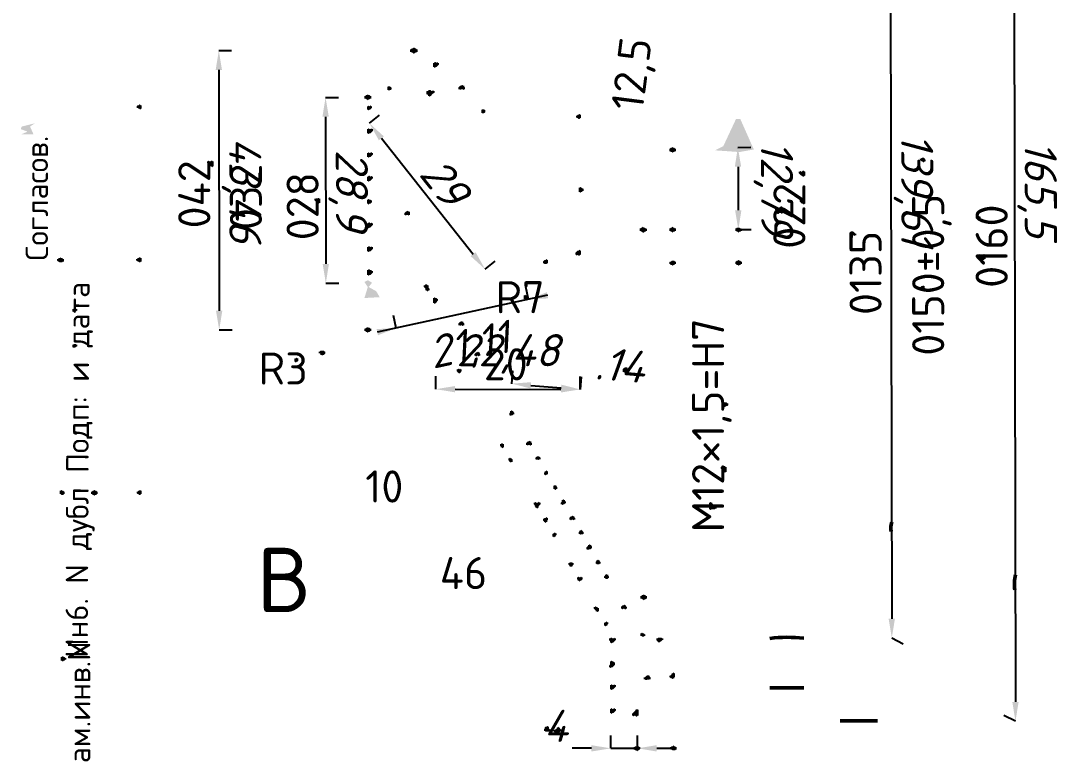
# Model space of a CAD drawing. Header units: millimetres. Extents: x -6 to 427, y -3 to 297.
# Drawn here: x -6.3 to 155.2, y 72.6 to 186.9 of the extents above; entities that cross this region are included whole.
import ezdxf

# ---------------------------------------------------------------- set-up
doc = ezdxf.new("R2010")
doc.units = ezdxf.units.MM
for name, color, linetype, lineweight in [('DIMS', 4, 'Continuous', 25), ('MAIN', 7, 'Continuous', 50), ('TEXT', 7, 'Continuous', 25)]:
    doc.layers.add(name, color=color, linetype=linetype, lineweight=lineweight)
doc.styles.add('ESKD', font='isocpeur.ttf', dxfattribs={"oblique": 15})
doc.dimstyles.new('ESKD', dxfattribs={"dimtxt": 5, "dimasz": 3, "dimexe": 2, "dimexo": 0, "dimgap": 1, "dimtad": 1, "dimtxsty": 'ESKD', "dimcen": 2.5, "dimclrd": 256, "dimclre": 256, "dimclrt": 256, "dimadec": 0, "dimazin": 3, "dimtfac": 1, "dimtmove": 0, "dimatfit": 3, "dimlwd": 25, "dimlwe": 25})

# ---------------------------------------------------------------- blocks, each defined once
blk = doc.blocks.new('_CLOSEDFILLED')
at = {"color": 0, "linetype": 'BYBLOCK'}
blk.add_solid([(-1, 0.164), (0, 0), (-1, -0.164)], dxfattribs=at)
blk = doc.blocks.new('*D1')
at = {"lineweight": 25}
for p, q in [((85.57, 73.71), (85.57, 75.71)), ((89.74, 73.71), (89.73, 75.71)), ((82.57, 73.71), (79.57, 73.71)), ((85.57, 73.71), (89.74, 73.71)), ((92.74, 73.72), (95.74, 73.72))]:
    blk.add_line(p, q, dxfattribs=at)
at = {"layer": 'Defpoints'}
for p in [(85.57, 73.71), (85.57, 73.71), (89.74, 73.71)]:
    blk.add_point(p, dxfattribs=at)
at = {"layer": 'DIMS', "xscale": 3, "yscale": 3}
for p, rotation in [((85.57, 73.71), 0.03874506816525525), ((89.74, 73.71), 180.03874506816527)]:
    blk.add_blockref('_CLOSEDFILLED', p, dxfattribs=dict(at, rotation=rotation))
at = {"layer": 'DIMS', "insert": (77.02, 77.21), "char_height": 5, "attachment_point": 5, "rotation": 0.0387, "style": 'ESKD'}
blk.add_mtext('4', dxfattribs=at)
blk = doc.blocks.new('*D3')
at = {"lineweight": 25}
for p, q in [((70.16, 130.45), (70.33, 132.44)), ((80.85, 129.55), (81.02, 131.54)), ((73.15, 130.19), (77.86, 129.8))]:
    blk.add_line(p, q, dxfattribs=at)
at = {"layer": 'Defpoints'}
for p in [(70.16, 130.45), (70.16, 130.45), (80.85, 129.55)]:
    blk.add_point(p, dxfattribs=at)
at = {"layer": 'DIMS', "xscale": 3, "yscale": 3}
for p, rotation in [((70.16, 130.45), 175.18458956858362), ((80.85, 129.55), -4.815410431416382)]:
    blk.add_blockref('_CLOSEDFILLED', p, dxfattribs=dict(at, rotation=rotation))
at = {"layer": 'DIMS', "insert": (87.03, 133.34), "char_height": 5, "attachment_point": 5, "rotation": 355.1846, "style": 'ESKD'}
blk.add_mtext('.14', dxfattribs=at)
blk = doc.blocks.new('*D4')
at = {"lineweight": 25}
for p, q in [((105.37, 167.22), (107.37, 167.23)), ((105.39, 164.22), (105.42, 157.43)), ((105.44, 154.43), (107.44, 154.44))]:
    blk.add_line(p, q, dxfattribs=at)
at = {"layer": 'Defpoints'}
for p in [(105.37, 167.22), (105.37, 167.22), (105.44, 154.43)]:
    blk.add_point(p, dxfattribs=at)
at = {"layer": 'DIMS', "xscale": 3, "yscale": 3}
for p, rotation in [((105.37, 167.22), 90.2958140422584), ((105.44, 154.43), -89.7041859577416)]:
    blk.add_blockref('_CLOSEDFILLED', p, dxfattribs=dict(at, rotation=rotation))
at = {"layer": 'DIMS', "insert": (110.9, 160.85), "char_height": 5, "attachment_point": 5, "rotation": 270.2958, "style": 'ESKD'}
blk.add_mtext('12,79', dxfattribs=at)
blk = doc.blocks.new('*D6')
at = {"lineweight": 25}
for p, q in [((72.8, 143.57), (72.38, 145.52)), ((75.74, 144.2), (49.24, 138.47)), ((52.17, 139.1), (51.75, 141.06))]:
    blk.add_line(p, q, dxfattribs=at)
at = {"layer": 'Defpoints'}
for p in [(72.8, 143.57), (72.8, 143.57), (52.17, 139.1)]:
    blk.add_point(p, dxfattribs=at)
at = {"layer": 'DIMS', "xscale": 3, "yscale": 3}
for p, rotation in [((72.8, 143.57), 192.21103424488174), ((52.17, 139.1), 12.211034244881745)]:
    blk.add_blockref('_CLOSEDFILLED', p, dxfattribs=dict(at, rotation=rotation))
at = {"layer": 'DIMS', "insert": (63.65, 135.96), "char_height": 5, "attachment_point": 5, "rotation": 12.211, "style": 'ESKD'}
blk.add_mtext('21,11', dxfattribs=at)
blk = doc.blocks.new('*D9')
at = {"lineweight": 25}
for p, q in [((48.01, 170.98), (49.58, 172.22)), ((49.87, 168.63), (64.15, 150.61)), ((66.02, 148.26), (67.58, 149.5))]:
    blk.add_line(p, q, dxfattribs=at)
at = {"layer": 'Defpoints'}
for p in [(48.01, 170.98), (48.01, 170.98), (66.02, 148.26)]:
    blk.add_point(p, dxfattribs=at)
at = {"layer": 'DIMS', "xscale": 3, "yscale": 3}
for p, rotation in [((48.01, 170.98), 128.39221135358568), ((66.02, 148.26), -51.60778864641432)]:
    blk.add_blockref('_CLOSEDFILLED', p, dxfattribs=dict(at, rotation=rotation))
at = {"layer": 'DIMS', "insert": (59.75, 161.79), "char_height": 5, "attachment_point": 5, "rotation": 308.3922, "style": 'ESKD'}
blk.add_mtext('29', dxfattribs=at)
blk = doc.blocks.new('*D10')
at = {"lineweight": 25}
for p, q in [((24.57, 182.28), (26.57, 182.28)), ((24.57, 179.28), (24.62, 141.81)), ((24.63, 138.81), (26.63, 138.82))]:
    blk.add_line(p, q, dxfattribs=at)
at = {"layer": 'Defpoints'}
for p in [(24.57, 182.28), (24.57, 182.28), (24.63, 138.81)]:
    blk.add_point(p, dxfattribs=at)
at = {"layer": 'DIMS', "xscale": 3, "yscale": 3}
for p, rotation in [((24.57, 182.28), 90.07964101171686), ((24.63, 138.81), -89.92035898828314)]:
    blk.add_blockref('_CLOSEDFILLED', p, dxfattribs=dict(at, rotation=rotation))
at = {"layer": 'DIMS', "insert": (28.1, 160.55), "char_height": 5, "attachment_point": 5, "rotation": 270.0796, "style": 'ESKD'}
blk.add_mtext('43,46', dxfattribs=at)
blk = doc.blocks.new('*D11')
at = {"lineweight": 25}
for p, q in [((129.06, 230.49), (131.06, 230.49)), ((129.07, 227.49), (129.33, 93.88)), ((129.33, 90.88), (131.12, 89.99))]:
    blk.add_line(p, q, dxfattribs=at)
at = {"layer": 'Defpoints'}
for p in [(129.06, 230.49), (129.06, 230.49), (129.33, 90.88)]:
    blk.add_point(p, dxfattribs=at)
at = {"layer": 'DIMS', "xscale": 3, "yscale": 3}
for p, rotation in [((129.06, 230.49), 90.11142824633848), ((129.33, 90.88), -89.88857175366152)]:
    blk.add_blockref('_CLOSEDFILLED', p, dxfattribs=dict(at, rotation=rotation))
at = {"layer": 'DIMS', "insert": (132.7, 160.69), "char_height": 5, "attachment_point": 5, "rotation": 270.1114, "style": 'ESKD'}
blk.add_mtext('139,61', dxfattribs=at)
blk = doc.blocks.new('*D12')
at = {"lineweight": 25}
for p, q in [((148.3, 243.43), (150.3, 243.44)), ((148.3, 240.43), (148.58, 80.94)), ((148.58, 77.94), (146.79, 78.83))]:
    blk.add_line(p, q, dxfattribs=at)
at = {"layer": 'Defpoints'}
for p in [(148.3, 243.43), (148.3, 243.43), (148.58, 77.94)]:
    blk.add_point(p, dxfattribs=at)
at = {"layer": 'DIMS', "xscale": 3, "yscale": 3}
for p, rotation in [((148.3, 243.43), 90.09807999475325), ((148.58, 77.94), -89.90192000524675)]:
    blk.add_blockref('_CLOSEDFILLED', p, dxfattribs=dict(at, rotation=rotation))
at = {"layer": 'DIMS', "insert": (151.94, 160.69), "char_height": 5, "attachment_point": 5, "rotation": 270.0981, "style": 'ESKD'}
blk.add_mtext('165,5', dxfattribs=at)

msp = doc.modelspace()

# ---------------------------------------------------------------- hatches: boundary and pattern name
at = {"layer": 'DIMS'}
h = msp.add_hatch(color=256, dxfattribs=at)
h.dxf.hatch_style = 1
h.paths.add_polyline_path([(54.88, 182.744), (54.748, 182.612), (54.616, 182.612), (54.485, 182.48), (54.353, 182.48), (54.353, 182.083), (54.485, 182.083), (54.616, 181.951), (54.748, 181.951), (54.88, 181.819), (55.012, 181.819), (55.144, 181.951), (55.275, 181.951), (55.407, 182.083), (55.539, 182.083), (55.539, 182.48), (55.407, 182.48), (55.275, 182.612), (55.144, 182.612), (55.012, 182.744)])
h = msp.add_hatch(color=256, dxfattribs=at)
h.dxf.hatch_style = 1
h.paths.add_polyline_path([(58.174, 180.498), (58.042, 180.366), (57.911, 180.366), (57.911, 179.706), (58.042, 179.706), (58.174, 179.574), (58.306, 179.706), (58.438, 179.706), (58.833, 180.102), (58.833, 180.366), (58.701, 180.366), (58.569, 180.498), (58.438, 180.366), (58.306, 180.498)])
h = msp.add_hatch(color=256, dxfattribs=at)
h.dxf.hatch_style = 1
h.paths.add_polyline_path([(51.059, 176.8), (50.927, 176.668), (50.795, 176.668), (50.795, 176.139), (50.927, 176.139), (51.059, 176.007), (51.191, 176.139), (51.322, 176.139), (51.454, 176.272), (51.454, 176.536), (51.322, 176.668), (51.191, 176.668)])
h = msp.add_hatch(color=256, dxfattribs=at)
h.dxf.hatch_style = 1
h.paths.add_polyline_path([(57.252, 176.139), (57.12, 176.007), (56.988, 176.007), (56.856, 175.875), (56.856, 175.479), (56.988, 175.479), (57.12, 175.347), (57.12, 175.215), (57.252, 175.215), (57.384, 175.083), (57.515, 175.215), (57.647, 175.215), (57.647, 175.347), (57.911, 175.611), (58.042, 175.611), (58.174, 175.743), (58.174, 176.007), (58.042, 176.007), (57.911, 176.139), (57.779, 176.007), (57.647, 176.007), (57.515, 176.139)])
h = msp.add_hatch(color=256, dxfattribs=at)
h.dxf.hatch_style = 1
h.paths.add_polyline_path([(62.391, 176.932), (62.259, 176.8), (62.127, 176.8), (61.864, 176.536), (61.864, 176.272), (61.995, 176.272), (62.127, 176.139), (62.259, 176.272), (62.522, 176.272), (62.654, 176.139), (62.786, 176.272), (62.918, 176.272), (62.918, 176.536), (62.786, 176.668), (62.786, 176.8), (62.654, 176.8), (62.522, 176.932)])
h = msp.add_hatch(color=256, dxfattribs=at)
h.dxf.hatch_style = 1
h.paths.add_polyline_path([(47.765, 175.479), (47.633, 175.347), (47.501, 175.347), (47.369, 175.215), (47.238, 175.215), (47.238, 174.819), (47.369, 174.819), (47.501, 174.686), (47.633, 174.686), (47.765, 174.554), (47.896, 174.686), (48.028, 174.686), (48.16, 174.819), (48.292, 174.819), (48.292, 175.215), (48.16, 175.215), (48.028, 175.347), (47.896, 175.347)])
h = msp.add_hatch(color=256, dxfattribs=at)
h.dxf.hatch_style = 1
h.paths.add_polyline_path([(12.188, 173.894), (12.056, 173.762), (11.925, 173.762), (11.793, 173.63), (11.793, 173.366), (11.925, 173.366), (12.056, 173.233), (12.188, 173.233), (12.32, 173.101), (12.452, 173.233), (12.584, 173.233), (12.584, 173.762), (12.452, 173.762), (12.32, 173.894)])
h = msp.add_hatch(color=256, dxfattribs=at)
h.dxf.hatch_style = 1
h.paths.add_polyline_path([(47.896, 173.762), (47.765, 173.63), (47.633, 173.63), (47.633, 173.101), (47.765, 173.101), (47.896, 172.969), (48.028, 173.101), (48.16, 173.101), (48.424, 173.366), (48.424, 173.63), (48.292, 173.63), (48.16, 173.762), (48.028, 173.63)])
h = msp.add_hatch(color=256, dxfattribs=at)
h.dxf.hatch_style = 1
h.paths.add_polyline_path([(65.685, 173.233), (65.553, 173.101), (65.421, 173.101), (65.421, 172.573), (65.553, 172.573), (65.685, 172.441), (65.816, 172.573), (65.948, 172.573), (66.08, 172.705), (66.08, 172.969), (65.948, 173.101), (65.816, 173.101)])
h = msp.add_hatch(color=256, dxfattribs=at)
h.dxf.hatch_style = 1
h.paths.add_polyline_path([(80.706, 172.441), (80.574, 172.309), (80.442, 172.309), (80.311, 172.177), (80.179, 172.177), (80.179, 171.913), (80.311, 171.781), (80.442, 171.781), (80.574, 171.648), (80.706, 171.648), (80.838, 171.781), (80.969, 171.781), (80.969, 172.309), (80.838, 172.309)])
h = msp.add_hatch(color=256, dxfattribs=at)
h.dxf.hatch_style = 1
h.paths.add_polyline_path([(105.741, 171.648), (105.082, 171.648), (103.106, 167.422), (101.788, 166.761), (105.609, 166.497), (107.849, 166.893)])
h = msp.add_hatch(color=256, dxfattribs=at)
h.dxf.hatch_style = 1
h.paths.add_polyline_path([(-4.019, 170.988), (-6.127, 170.46), (-6.259, 170.063), (-5.205, 169.667), (-6.127, 169.271), (-4.282, 169.271), (-4.809, 170.46)])
h = msp.add_hatch(color=256, dxfattribs=at)
h.dxf.hatch_style = 1
h.paths.add_polyline_path([(47.896, 170.195), (47.765, 170.063), (47.633, 170.063), (47.633, 169.403), (47.765, 169.403), (47.896, 169.271), (48.028, 169.403), (48.16, 169.403), (48.555, 169.799), (48.555, 170.063), (48.424, 170.063), (48.292, 170.195), (48.16, 170.063), (48.028, 170.063)])
h = msp.add_hatch(color=256, dxfattribs=at)
h.dxf.hatch_style = 1
h.paths.add_polyline_path([(47.896, 166.497), (47.765, 166.365), (47.633, 166.365), (47.633, 165.704), (47.765, 165.704), (47.896, 165.572), (48.028, 165.704), (48.16, 165.704), (48.555, 166.101), (48.555, 166.365), (48.424, 166.365), (48.292, 166.497), (48.16, 166.365), (48.028, 166.365)])
h = msp.add_hatch(color=256, dxfattribs=at)
h.dxf.hatch_style = 1
h.paths.add_polyline_path([(95.2, 167.29), (95.068, 167.157), (94.936, 167.157), (94.805, 167.025), (94.673, 167.025), (94.673, 166.629), (94.805, 166.629), (94.936, 166.497), (95.068, 166.497), (95.2, 166.365), (95.332, 166.497), (95.464, 166.497), (95.595, 166.629), (95.727, 166.629), (95.727, 167.025), (95.595, 167.025), (95.464, 167.157), (95.332, 167.157)])
h = msp.add_hatch(color=256, dxfattribs=at)
h.dxf.hatch_style = 1
h.paths.add_polyline_path([(22.993, 165.176), (22.861, 165.044), (22.729, 165.044), (22.729, 164.78), (23.256, 164.252), (23.388, 164.252), (23.52, 164.119), (23.652, 164.252), (23.784, 164.252), (23.784, 165.044), (23.652, 165.044), (23.52, 165.176), (23.388, 165.176), (23.256, 165.044), (23.125, 165.044)])
h = msp.add_hatch(color=256, dxfattribs=at)
h.dxf.hatch_style = 1
h.paths.add_polyline_path([(134.202, 165.704), (134.071, 165.572), (133.939, 165.572), (133.807, 165.44), (133.675, 165.44), (133.675, 165.176), (133.807, 165.176), (133.939, 165.044), (134.071, 165.044), (134.202, 164.912), (134.334, 164.912), (134.466, 165.044), (134.598, 165.044), (134.598, 165.308), (134.466, 165.44), (134.466, 165.572), (134.334, 165.572)])
h = msp.add_hatch(color=256, dxfattribs=at)
h.dxf.hatch_style = 1
h.paths.add_polyline_path([(115.096, 163.591), (114.965, 163.459), (114.833, 163.459), (114.833, 163.195), (115.228, 162.799), (115.36, 162.799), (115.492, 162.666), (115.624, 162.666), (115.755, 162.799), (115.887, 162.799), (115.887, 163.459), (115.755, 163.459), (115.624, 163.591), (115.492, 163.591), (115.36, 163.459), (115.228, 163.459)])
h = msp.add_hatch(color=256, dxfattribs=at)
h.dxf.hatch_style = 1
h.paths.add_polyline_path([(47.896, 162.799), (47.765, 162.666), (47.633, 162.666), (47.633, 162.006), (47.765, 162.006), (47.896, 161.874), (48.028, 162.006), (48.16, 162.006), (48.555, 162.402), (48.555, 162.666), (48.424, 162.666), (48.292, 162.799), (48.16, 162.666), (48.028, 162.799)])
h = msp.add_hatch(color=256, dxfattribs=at)
h.dxf.hatch_style = 1
h.paths.add_polyline_path([(80.838, 161.081), (80.706, 160.949), (80.574, 160.949), (80.574, 160.289), (80.706, 160.289), (80.838, 160.157), (80.969, 160.289), (81.101, 160.289), (81.233, 160.421), (81.365, 160.421), (81.365, 160.817), (81.233, 160.817), (81.101, 160.949), (80.969, 160.949)])
h = msp.add_hatch(color=256, dxfattribs=at)
h.dxf.hatch_style = 1
h.paths.add_polyline_path([(39.727, 159.364), (39.595, 159.232), (39.464, 159.232), (39.464, 158.968), (39.859, 158.572), (39.991, 158.572), (40.122, 158.44), (40.254, 158.572), (40.386, 158.572), (40.386, 159.232), (40.254, 159.232), (40.122, 159.364), (39.991, 159.364), (39.859, 159.232)])
h = msp.add_hatch(color=256, dxfattribs=at)
h.dxf.hatch_style = 1
h.paths.add_polyline_path([(47.896, 159.232), (47.765, 159.1), (47.633, 159.1), (47.633, 158.44), (47.765, 158.44), (47.896, 158.308), (48.028, 158.44), (48.16, 158.44), (48.424, 158.704), (48.424, 158.968), (48.292, 158.968), (48.16, 159.1), (48.028, 159.1)])
h = msp.add_hatch(color=256, dxfattribs=at)
h.dxf.hatch_style = 1
h.paths.add_polyline_path([(115.492, 159.364), (115.36, 159.232), (115.228, 159.232), (115.096, 159.1), (114.965, 159.1), (114.965, 158.836), (115.36, 158.44), (115.492, 158.44), (115.624, 158.308), (115.755, 158.44), (115.887, 158.44), (115.887, 159.232), (115.755, 159.232), (115.624, 159.364)])
h = msp.add_hatch(color=256, dxfattribs=at)
h.dxf.hatch_style = 1
h.paths.add_polyline_path([(53.958, 157.383), (53.826, 157.251), (53.694, 157.251), (53.431, 156.987), (53.431, 156.722), (53.562, 156.722), (53.694, 156.59), (53.826, 156.722), (53.958, 156.722), (54.089, 156.59), (54.221, 156.722), (54.353, 156.722), (54.353, 157.119), (54.221, 157.251), (54.089, 157.251)])
h = msp.add_hatch(color=256, dxfattribs=at)
h.dxf.hatch_style = 1
h.paths.add_polyline_path([(112.066, 158.043), (111.934, 157.911), (111.802, 157.911), (111.671, 157.779), (111.539, 157.779), (111.407, 157.911), (111.275, 157.779), (111.144, 157.779), (111.144, 157.515), (111.275, 157.383), (111.275, 156.987), (111.407, 156.987), (111.539, 156.855), (111.671, 156.855), (111.802, 156.987), (112.066, 156.987), (112.198, 156.855), (112.329, 156.987), (112.461, 156.987), (112.461, 157.251), (112.329, 157.251), (112.198, 157.383), (112.198, 157.515), (112.329, 157.647), (112.461, 157.647), (112.461, 157.911), (112.329, 157.911), (112.198, 158.043)])
h = msp.add_hatch(color=256, dxfattribs=at)
h.dxf.hatch_style = 1
h.paths.add_polyline_path([(142.635, 156.722), (142.504, 156.59), (142.372, 156.59), (142.372, 156.194), (142.635, 155.93), (142.767, 155.93), (142.899, 155.798), (143.031, 155.93), (143.162, 155.93), (143.162, 156.458), (143.031, 156.458), (142.899, 156.59), (142.767, 156.59)])
h = msp.add_hatch(color=256, dxfattribs=at)
h.dxf.hatch_style = 1
h.paths.add_polyline_path([(47.896, 155.534), (47.765, 155.402), (47.633, 155.402), (47.633, 154.741), (47.765, 154.741), (47.896, 154.609), (48.028, 154.741), (48.16, 154.741), (48.555, 155.137), (48.555, 155.402), (48.424, 155.402), (48.292, 155.534), (48.16, 155.402), (48.028, 155.534)])
h = msp.add_hatch(color=256, dxfattribs=at)
h.dxf.hatch_style = 1
h.paths.add_polyline_path([(90.588, 154.873), (90.456, 154.741), (90.325, 154.741), (90.193, 154.609), (90.061, 154.609), (90.061, 154.213), (90.193, 154.213), (90.325, 154.081), (90.456, 154.081), (90.588, 153.949), (90.72, 153.949), (90.852, 154.081), (90.984, 154.081), (91.115, 154.213), (91.247, 154.213), (91.247, 154.477), (91.115, 154.609), (90.984, 154.609), (90.852, 154.741), (90.72, 154.741)])
h = msp.add_hatch(color=256, dxfattribs=at)
h.dxf.hatch_style = 1
h.paths.add_polyline_path([(95.2, 154.873), (95.068, 154.741), (94.936, 154.741), (94.805, 154.609), (94.673, 154.609), (94.673, 154.213), (94.805, 154.213), (94.936, 154.081), (95.068, 154.081), (95.2, 153.949), (95.332, 154.081), (95.464, 154.081), (95.595, 154.213), (95.727, 154.213), (95.727, 154.609), (95.595, 154.609), (95.464, 154.741), (95.332, 154.741)])
h = msp.add_hatch(color=256, dxfattribs=at)
h.dxf.hatch_style = 1
h.paths.add_polyline_path([(105.214, 154.741), (105.082, 154.609), (104.951, 154.609), (104.951, 154.213), (105.082, 154.213), (105.214, 154.081), (105.346, 154.081), (105.478, 153.949), (105.609, 154.081), (105.741, 154.081), (105.873, 154.213), (106.005, 154.213), (106.005, 154.477), (105.873, 154.609), (105.741, 154.609), (105.609, 154.741)])
h = msp.add_hatch(color=256, dxfattribs=at)
h.dxf.hatch_style = 1
h.paths.add_polyline_path([(123.134, 154.213), (123.002, 154.081), (122.871, 154.081), (122.739, 153.949), (122.739, 153.156), (122.871, 153.156), (123.002, 153.024), (123.134, 153.156), (123.266, 153.156), (123.266, 153.42), (123.398, 153.552), (123.529, 153.42), (123.661, 153.552), (123.793, 153.552), (123.793, 153.817), (123.661, 153.817), (123.398, 154.081), (123.266, 154.081)])
h = msp.add_hatch(color=256, dxfattribs=at)
h.dxf.hatch_style = 1
h.paths.add_polyline_path([(47.896, 151.835), (47.765, 151.703), (47.633, 151.703), (47.633, 151.043), (47.765, 151.043), (47.896, 150.911), (48.028, 151.043), (48.16, 151.043), (48.555, 151.439), (48.555, 151.703), (48.424, 151.703), (48.292, 151.835), (48.16, 151.703), (48.028, 151.835)])
h = msp.add_hatch(color=256, dxfattribs=at)
h.dxf.hatch_style = 1
h.paths.add_polyline_path([(80.706, 151.307), (80.574, 151.175), (80.442, 151.175), (80.047, 150.779), (80.047, 150.514), (80.179, 150.514), (80.311, 150.382), (80.442, 150.514), (80.574, 150.382), (80.706, 150.382), (80.838, 150.514), (80.969, 150.514), (80.969, 151.175), (80.838, 151.175)])
h = msp.add_hatch(color=256, dxfattribs=at)
h.dxf.hatch_style = 1
h.paths.add_polyline_path([(143.031, 150.646), (142.899, 150.514), (142.767, 150.514), (142.767, 150.25), (142.899, 150.25), (143.031, 150.118), (143.031, 149.722), (143.162, 149.722), (143.294, 149.59), (143.426, 149.59), (143.558, 149.722), (143.689, 149.722), (143.821, 149.854), (143.953, 149.854), (143.953, 150.514), (143.821, 150.514), (143.689, 150.646), (143.558, 150.514), (143.162, 150.514)])
h = msp.add_hatch(color=256, dxfattribs=at)
h.dxf.hatch_style = 1
h.paths.add_polyline_path([(-0.066, 150.118), (-0.198, 149.986), (-0.329, 149.986), (-0.461, 149.854), (-0.593, 149.854), (-0.593, 149.59), (-0.461, 149.458), (-0.329, 149.458), (-0.198, 149.326), (0.198, 149.326), (0.329, 149.458), (0.461, 149.458), (0.461, 149.854), (0.329, 149.854), (0.198, 149.986), (0.066, 149.986)])
h = msp.add_hatch(color=256, dxfattribs=at)
h.dxf.hatch_style = 1
h.paths.add_polyline_path([(12.188, 150.118), (12.056, 149.986), (11.925, 149.986), (11.793, 149.854), (11.661, 149.854), (11.661, 149.59), (11.793, 149.59), (11.925, 149.458), (12.056, 149.458), (12.188, 149.326), (12.32, 149.326), (12.452, 149.458), (12.584, 149.458), (12.584, 149.986), (12.452, 149.986), (12.32, 150.118)])
h = msp.add_hatch(color=256, dxfattribs=at)
h.dxf.hatch_style = 1
h.paths.add_polyline_path([(75.567, 149.854), (75.435, 149.722), (75.304, 149.722), (75.04, 149.458), (75.04, 149.193), (75.172, 149.193), (75.304, 149.061), (75.567, 149.061), (75.699, 149.193), (75.831, 149.193), (75.831, 149.722), (75.699, 149.722)])
h = msp.add_hatch(color=256, dxfattribs=at)
h.dxf.hatch_style = 1
h.paths.add_polyline_path([(95.068, 149.59), (94.936, 149.458), (94.805, 149.458), (94.673, 149.326), (94.673, 149.061), (94.805, 149.061), (94.936, 148.929), (95.068, 148.929), (95.2, 148.797), (95.332, 148.929), (95.464, 148.929), (95.595, 149.061), (95.727, 149.061), (95.727, 149.458), (95.595, 149.458), (95.464, 149.59)])
h = msp.add_hatch(color=256, dxfattribs=at)
h.dxf.hatch_style = 1
h.paths.add_polyline_path([(105.478, 149.722), (105.346, 149.59), (105.214, 149.59), (105.082, 149.458), (104.951, 149.458), (104.951, 149.061), (105.082, 149.061), (105.214, 148.929), (105.346, 148.929), (105.478, 148.797), (105.609, 148.929), (105.741, 148.929), (105.873, 149.061), (106.005, 149.061), (106.005, 149.458), (105.873, 149.458), (105.741, 149.59), (105.609, 149.59)])
h = msp.add_hatch(color=256, dxfattribs=at)
h.dxf.hatch_style = 1
h.paths.add_polyline_path([(47.896, 148.269), (47.765, 148.137), (47.633, 148.137), (47.633, 147.344), (47.765, 147.344), (47.896, 147.212), (48.028, 147.344), (48.16, 147.344), (48.555, 147.74), (48.555, 148.005), (48.424, 148.005), (48.292, 148.137), (48.16, 148.137), (48.028, 148.269)])
h = msp.add_hatch(color=256, dxfattribs=at)
h.dxf.hatch_style = 1
h.paths.add_polyline_path([(47.238, 146.288), (47.765, 145.495), (47.238, 143.778), (49.609, 143.91), (49.082, 144.835), (47.896, 145.495), (48.424, 146.155), (47.765, 146.552)])
h = msp.add_hatch(color=256, dxfattribs=at)
h.dxf.hatch_style = 1
h.paths.add_polyline_path([(56.725, 145.891), (56.593, 145.759), (56.461, 145.759), (56.461, 145.495), (56.725, 145.231), (56.725, 144.967), (56.856, 144.967), (56.988, 144.835), (57.12, 144.835), (57.252, 144.967), (57.384, 144.967), (57.384, 145.231), (57.252, 145.363), (57.252, 145.759), (57.12, 145.759), (56.988, 145.891)])
h = msp.add_hatch(color=256, dxfattribs=at)
h.dxf.hatch_style = 1
h.paths.add_polyline_path([(134.202, 145.759), (134.071, 145.627), (133.939, 145.627), (133.807, 145.495), (133.675, 145.495), (133.544, 145.363), (133.544, 145.099), (133.675, 145.099), (133.807, 144.967), (133.939, 144.967), (134.071, 144.835), (134.334, 144.835), (134.466, 144.967), (134.598, 144.967), (134.598, 145.231), (134.466, 145.363), (134.466, 145.627), (134.334, 145.627)])
h = msp.add_hatch(color=256, dxfattribs=at)
h.dxf.hatch_style = 1
h.paths.add_polyline_path([(58.174, 143.91), (58.042, 143.778), (57.911, 143.778), (57.911, 142.985), (58.042, 142.985), (58.174, 142.853), (58.306, 142.985), (58.438, 142.985), (58.438, 143.117), (58.701, 143.382), (58.701, 143.646), (58.569, 143.646), (58.438, 143.778), (58.306, 143.778)])
h = msp.add_hatch(color=256, dxfattribs=at)
h.dxf.hatch_style = 1
h.paths.add_polyline_path([(72.273, 144.306), (72.141, 144.174), (72.009, 144.174), (72.009, 143.646), (72.141, 143.646), (72.273, 143.514), (72.405, 143.514), (72.536, 143.646), (72.668, 143.646), (72.8, 143.778), (72.8, 144.042), (72.668, 144.042), (72.536, 144.174), (72.405, 144.174)])
h = msp.add_hatch(color=256, dxfattribs=at)
h.dxf.hatch_style = 1
h.paths.add_polyline_path([(2.042, 142.193), (1.911, 142.061), (1.779, 142.061), (1.779, 141.664), (1.911, 141.664), (2.042, 141.532), (2.174, 141.664), (2.306, 141.664), (2.438, 141.797), (2.569, 141.797), (2.569, 142.061), (2.438, 142.061), (2.306, 142.193)])
h = msp.add_hatch(color=256, dxfattribs=at)
h.dxf.hatch_style = 1
h.paths.add_polyline_path([(47.765, 139.287), (47.633, 139.155), (47.501, 139.155), (47.369, 139.023), (47.238, 139.023), (47.238, 138.626), (47.369, 138.626), (47.501, 138.494), (47.633, 138.494), (47.765, 138.362), (47.896, 138.494), (48.028, 138.494), (48.16, 138.626), (48.292, 138.626), (48.292, 139.023), (48.16, 139.023), (48.028, 139.155), (47.896, 139.155)])
h = msp.add_hatch(color=256, dxfattribs=at)
h.dxf.hatch_style = 1
h.paths.add_polyline_path([(62.391, 140.211), (62.259, 140.079), (62.127, 140.079), (61.864, 139.815), (61.864, 139.551), (61.995, 139.551), (62.127, 139.419), (62.259, 139.551), (62.391, 139.551), (62.522, 139.419), (62.654, 139.551), (62.786, 139.551), (62.786, 139.815), (62.654, 139.947), (62.654, 140.079), (62.522, 140.079)])
h = msp.add_hatch(color=256, dxfattribs=at)
h.dxf.hatch_style = 1
h.paths.add_polyline_path([(2.042, 136.645), (1.911, 136.513), (1.779, 136.513), (1.779, 136.117), (1.911, 136.117), (2.042, 135.985), (2.174, 136.117), (2.306, 136.117), (2.438, 136.249), (2.569, 136.249), (2.569, 136.513), (2.438, 136.513), (2.306, 136.645)])
h = msp.add_hatch(color=256, dxfattribs=at)
h.dxf.hatch_style = 1
h.paths.add_polyline_path([(36.696, 134.532), (36.565, 134.4), (36.433, 134.4), (36.301, 134.268), (36.301, 133.871), (36.433, 133.871), (36.565, 133.739), (36.696, 133.871), (36.828, 133.871), (36.96, 134.003), (36.96, 134.4), (36.828, 134.4)])
h = msp.add_hatch(color=256, dxfattribs=at)
h.dxf.hatch_style = 1
h.paths.add_polyline_path([(40.386, 135.588), (40.254, 135.456), (40.122, 135.456), (40.122, 135.192), (40.254, 135.192), (40.386, 135.06), (40.386, 134.928), (40.518, 134.928), (40.649, 134.796), (40.781, 134.928), (40.913, 134.928), (41.176, 135.192), (41.176, 135.456), (41.045, 135.456), (40.913, 135.588)])
h = msp.add_hatch(color=256, dxfattribs=at)
h.dxf.hatch_style = 1
h.paths.add_polyline_path([(64.894, 135.456), (64.762, 135.324), (64.631, 135.324), (64.367, 135.06), (64.367, 134.796), (64.499, 134.796), (64.631, 134.664), (64.762, 134.796), (64.894, 134.796), (65.026, 134.664), (65.158, 134.796), (65.289, 134.796), (65.289, 135.06), (65.158, 135.192), (65.158, 135.324), (65.026, 135.324)])
h = msp.add_hatch(color=256, dxfattribs=at)
h.dxf.hatch_style = 1
h.paths.add_polyline_path([(61.864, 132.815), (61.732, 132.682), (61.6, 132.682), (61.6, 132.418), (61.732, 132.286), (61.732, 132.154), (61.864, 132.154), (61.995, 132.022), (62.127, 132.154), (62.259, 132.154), (62.259, 132.286), (62.391, 132.418), (62.391, 132.682), (62.259, 132.682), (62.127, 132.815), (61.995, 132.682)])
h = msp.add_hatch(color=256, dxfattribs=at)
h.dxf.hatch_style = 1
h.paths.add_polyline_path([(87.953, 133.079), (87.821, 132.947), (87.689, 132.947), (87.426, 132.682), (87.426, 132.286), (87.558, 132.286), (87.689, 132.154), (88.216, 132.154), (88.348, 132.286), (88.48, 132.286), (88.48, 132.55), (88.348, 132.55), (88.216, 132.682), (88.216, 132.947), (88.085, 132.947)])
h = msp.add_hatch(color=256, dxfattribs=at)
h.dxf.hatch_style = 1
h.paths.add_polyline_path([(70.165, 126.342), (70.033, 126.21), (69.901, 126.21), (69.901, 125.946), (69.769, 125.814), (69.769, 125.55), (69.901, 125.55), (70.033, 125.418), (70.165, 125.55), (70.296, 125.55), (70.428, 125.682), (70.56, 125.682), (70.56, 125.946), (70.428, 126.078), (70.428, 126.21), (70.296, 126.21)])
h = msp.add_hatch(color=256, dxfattribs=at)
h.dxf.hatch_style = 1
h.paths.add_polyline_path([(103.106, 127.531), (102.974, 127.399), (102.842, 127.399), (102.842, 127.003), (102.974, 126.871), (103.106, 126.871), (103.238, 126.738), (103.369, 126.871), (103.501, 126.871), (103.633, 127.003), (103.765, 127.003), (103.896, 127.135), (103.896, 127.399), (103.765, 127.399), (103.633, 127.531)])
h = msp.add_hatch(color=256, dxfattribs=at)
h.dxf.hatch_style = 1
h.paths.add_polyline_path([(2.174, 123.172), (2.042, 123.04), (1.911, 123.04), (1.911, 122.644), (2.042, 122.644), (2.174, 122.512), (2.438, 122.512), (2.569, 122.644), (2.701, 122.644), (2.701, 122.908), (2.569, 122.908), (2.438, 123.04), (2.306, 123.04)])
h = msp.add_hatch(color=256, dxfattribs=at)
h.dxf.hatch_style = 1
h.paths.add_polyline_path([(68.584, 121.191), (68.452, 121.059), (68.32, 121.059), (68.32, 120.795), (68.452, 120.662), (68.452, 120.53), (68.584, 120.53), (68.715, 120.398), (68.847, 120.53), (68.979, 120.53), (68.979, 121.059), (68.847, 121.059), (68.715, 121.191)])
h = msp.add_hatch(color=256, dxfattribs=at)
h.dxf.hatch_style = 1
h.paths.add_polyline_path([(72.932, 121.587), (72.8, 121.455), (72.668, 121.455), (72.405, 121.191), (72.405, 120.927), (72.536, 120.927), (72.668, 120.795), (72.8, 120.927), (72.932, 120.927), (73.064, 120.795), (73.195, 120.927), (73.327, 120.927), (73.327, 121.191), (73.195, 121.323), (73.195, 121.455), (73.064, 121.455)])
h = msp.add_hatch(color=256, dxfattribs=at)
h.dxf.hatch_style = 1
h.paths.add_polyline_path([(69.901, 118.945), (69.769, 118.813), (69.638, 118.813), (69.638, 118.549), (69.769, 118.417), (69.769, 118.285), (69.901, 118.285), (70.033, 118.153), (70.165, 118.285), (70.296, 118.285), (70.296, 118.681), (70.165, 118.813), (70.033, 118.813)])
h = msp.add_hatch(color=256, dxfattribs=at)
h.dxf.hatch_style = 1
h.paths.add_polyline_path([(74.249, 119.209), (74.118, 119.077), (73.986, 119.077), (73.854, 118.945), (73.854, 118.681), (73.986, 118.681), (74.118, 118.549), (74.249, 118.681), (74.381, 118.549), (74.513, 118.681), (74.645, 118.681), (74.645, 118.945), (74.513, 119.077), (74.381, 119.077)])
h = msp.add_hatch(color=256, dxfattribs=at)
h.dxf.hatch_style = 1
h.paths.add_polyline_path([(75.567, 116.964), (75.435, 116.832), (75.304, 116.832), (75.304, 116.7), (75.172, 116.568), (75.172, 116.304), (75.304, 116.304), (75.435, 116.171), (75.567, 116.304), (75.699, 116.304), (75.831, 116.436), (75.831, 116.832), (75.699, 116.832)])
h = msp.add_hatch(color=256, dxfattribs=at)
h.dxf.hatch_style = 1
h.paths.add_polyline_path([(102.974, 117.624), (102.842, 117.492), (102.711, 117.492), (102.711, 117.228), (102.842, 117.096), (102.842, 116.964), (103.106, 116.7), (103.238, 116.7), (103.369, 116.568), (103.501, 116.7), (103.633, 116.7), (103.633, 117.492), (103.501, 117.492), (103.369, 117.624), (103.238, 117.624), (103.106, 117.492)])
h = msp.add_hatch(color=256, dxfattribs=at)
h.dxf.hatch_style = 1
h.paths.add_polyline_path([(76.885, 114.718), (76.753, 114.586), (76.621, 114.586), (76.621, 114.058), (76.753, 114.058), (76.885, 113.926), (77.016, 113.926), (77.148, 114.058), (77.28, 114.058), (77.28, 114.322), (77.148, 114.454), (77.148, 114.586), (77.016, 114.586)])
h = msp.add_hatch(color=256, dxfattribs=at)
h.dxf.hatch_style = 1
h.paths.add_polyline_path([(0.066, 113.926), (-0.066, 113.794), (-0.198, 113.794), (-0.198, 113.266), (-0.066, 113.266), (0.066, 113.133), (0.329, 113.133), (0.461, 113.266), (0.593, 113.266), (0.593, 113.662), (0.461, 113.662), (0.329, 113.794), (0.198, 113.794)])
h = msp.add_hatch(color=256, dxfattribs=at)
h.dxf.hatch_style = 1
h.paths.add_polyline_path([(5.205, 113.926), (5.073, 113.794), (4.941, 113.794), (4.809, 113.662), (4.678, 113.662), (4.678, 113.266), (4.809, 113.266), (4.941, 113.133), (5.073, 113.133), (5.205, 113.001), (5.336, 113.133), (5.468, 113.133), (5.6, 113.266), (5.732, 113.266), (5.732, 113.662), (5.6, 113.662), (5.468, 113.794), (5.336, 113.794)])
h = msp.add_hatch(color=256, dxfattribs=at)
h.dxf.hatch_style = 1
h.paths.add_polyline_path([(12.32, 113.926), (12.188, 113.794), (12.056, 113.794), (11.925, 113.662), (11.793, 113.662), (11.793, 113.398), (11.925, 113.266), (12.056, 113.266), (12.188, 113.133), (12.32, 113.133), (12.452, 113.266), (12.584, 113.266), (12.584, 113.794), (12.452, 113.794)])
h = msp.add_hatch(color=256, dxfattribs=at)
h.dxf.hatch_style = 1
h.paths.add_polyline_path([(73.854, 112.077), (73.722, 111.945), (73.591, 111.945), (73.591, 111.68), (73.722, 111.548), (73.722, 111.416), (73.854, 111.284), (73.854, 111.152), (73.986, 111.152), (74.118, 111.02), (74.249, 111.152), (74.381, 111.152), (74.381, 111.416), (74.645, 111.68), (74.645, 111.945), (74.513, 111.945), (74.381, 112.077), (74.249, 111.945), (73.986, 111.945)])
h = msp.add_hatch(color=256, dxfattribs=at)
h.dxf.hatch_style = 1
h.paths.add_polyline_path([(78.202, 112.473), (78.071, 112.341), (77.939, 112.341), (77.939, 112.077), (77.807, 111.945), (77.807, 111.68), (77.939, 111.68), (78.071, 111.548), (78.202, 111.68), (78.334, 111.68), (78.466, 111.813), (78.598, 111.813), (78.598, 112.077), (78.466, 112.209), (78.466, 112.341), (78.334, 112.341)])
h = msp.add_hatch(color=256, dxfattribs=at)
h.dxf.hatch_style = 1
h.paths.add_polyline_path([(101.129, 112.077), (100.998, 111.945), (100.866, 111.945), (100.866, 111.68), (100.998, 111.68), (101.261, 111.416), (100.998, 111.152), (100.866, 111.152), (100.866, 110.888), (100.998, 110.888), (101.129, 110.756), (101.261, 110.888), (101.788, 110.888), (101.92, 111.02), (102.052, 111.02), (102.052, 111.416), (101.92, 111.548), (101.788, 111.548), (101.656, 111.68), (101.525, 111.68), (101.393, 111.813), (101.393, 111.945), (101.261, 111.945)])
h = msp.add_hatch(color=256, dxfattribs=at)
h.dxf.hatch_style = 1
h.paths.add_polyline_path([(79.652, 109.963), (79.52, 109.831), (79.388, 109.831), (79.125, 109.567), (79.125, 109.303), (79.256, 109.303), (79.388, 109.171), (79.52, 109.303), (79.652, 109.303), (79.784, 109.171), (79.915, 109.303), (80.047, 109.303), (80.047, 109.567), (79.915, 109.699), (79.915, 109.831), (79.784, 109.831)])
h = msp.add_hatch(color=256, dxfattribs=at)
h.dxf.hatch_style = 1
h.paths.add_polyline_path([(75.567, 109.699), (75.435, 109.567), (75.304, 109.567), (75.172, 109.435), (75.04, 109.435), (75.04, 109.171), (75.172, 109.039), (75.172, 108.907), (75.304, 108.907), (75.435, 108.775), (75.567, 108.907), (75.699, 108.907), (75.699, 109.171), (75.831, 109.303), (75.831, 109.567), (75.699, 109.567)])
h = msp.add_hatch(color=256, dxfattribs=at)
h.dxf.hatch_style = 1
h.paths.add_polyline_path([(76.885, 107.322), (76.753, 107.189), (76.621, 107.189), (76.489, 107.057), (76.489, 106.661), (76.621, 106.661), (76.753, 106.529), (76.885, 106.661), (77.016, 106.661), (77.016, 106.793), (77.148, 106.925), (77.148, 107.189), (77.016, 107.189)])
h = msp.add_hatch(color=256, dxfattribs=at)
h.dxf.hatch_style = 1
h.paths.add_polyline_path([(80.969, 107.718), (80.838, 107.586), (80.706, 107.586), (80.706, 107.454), (80.574, 107.322), (80.574, 107.057), (80.706, 107.057), (80.838, 106.925), (80.969, 107.057), (81.101, 106.925), (81.233, 107.057), (81.365, 107.057), (81.365, 107.322), (81.233, 107.454), (81.233, 107.586), (81.101, 107.586)])
h = msp.add_hatch(color=256, dxfattribs=at)
h.dxf.hatch_style = 1
h.paths.add_polyline_path([(82.287, 105.472), (82.155, 105.34), (82.024, 105.34), (82.024, 105.208), (81.76, 104.944), (81.76, 104.68), (81.892, 104.68), (82.024, 104.548), (82.155, 104.68), (82.419, 104.68), (82.551, 104.812), (82.682, 104.812), (82.682, 105.076), (82.551, 105.208), (82.551, 105.34), (82.419, 105.34)])
h = msp.add_hatch(color=256, dxfattribs=at)
h.dxf.hatch_style = 1
h.paths.add_polyline_path([(79.256, 102.698), (79.125, 102.566), (78.993, 102.566), (78.993, 102.302), (79.125, 102.17), (79.125, 102.038), (79.256, 102.038), (79.388, 101.906), (79.52, 102.038), (79.652, 102.038), (79.652, 102.17), (79.784, 102.302), (79.784, 102.566), (79.652, 102.566), (79.52, 102.698), (79.388, 102.566)])
h = msp.add_hatch(color=256, dxfattribs=at)
h.dxf.hatch_style = 1
h.paths.add_polyline_path([(83.605, 103.095), (83.473, 102.963), (83.341, 102.963), (83.341, 102.831), (83.209, 102.698), (83.209, 102.434), (83.341, 102.434), (83.473, 102.302), (83.605, 102.434), (83.736, 102.302), (83.868, 102.434), (84, 102.434), (84, 102.698), (83.868, 102.831), (83.868, 102.963), (83.736, 102.963)])
h = msp.add_hatch(color=256, dxfattribs=at)
h.dxf.hatch_style = 1
h.paths.add_polyline_path([(33.271, 100.717), (33.139, 100.585), (33.007, 100.585), (33.007, 100.057), (33.139, 100.057), (33.271, 99.925), (33.402, 100.057), (33.534, 100.057), (33.666, 100.189), (33.798, 100.189), (33.798, 100.453), (33.666, 100.453), (33.534, 100.585), (33.402, 100.585)])
h = msp.add_hatch(color=256, dxfattribs=at)
h.dxf.hatch_style = 1
h.paths.add_polyline_path([(80.574, 100.453), (80.442, 100.321), (80.311, 100.321), (80.311, 100.057), (80.442, 99.925), (80.442, 99.793), (80.574, 99.793), (80.706, 99.66), (80.838, 99.793), (80.969, 99.793), (81.233, 100.057), (81.233, 100.321), (81.101, 100.321), (80.969, 100.453), (80.838, 100.321), (80.706, 100.321)])
h = msp.add_hatch(color=256, dxfattribs=at)
h.dxf.hatch_style = 1
h.paths.add_polyline_path([(84.922, 100.849), (84.791, 100.717), (84.659, 100.717), (84.659, 100.585), (84.527, 100.453), (84.527, 100.189), (84.659, 100.189), (84.791, 100.057), (85.054, 100.057), (85.186, 100.189), (85.318, 100.189), (85.318, 100.453), (85.186, 100.585), (85.186, 100.717), (85.054, 100.717)])
h = msp.add_hatch(color=256, dxfattribs=at)
h.dxf.hatch_style = 1
h.paths.add_polyline_path([(90.72, 97.679), (90.588, 97.547), (90.456, 97.547), (90.325, 97.415), (90.193, 97.415), (90.193, 97.019), (90.325, 97.019), (90.456, 96.887), (90.588, 96.887), (90.72, 96.755), (90.852, 96.887), (90.984, 96.887), (91.115, 97.019), (91.247, 97.019), (91.247, 97.415), (91.115, 97.415), (90.984, 97.547), (90.852, 97.547)])
h = msp.add_hatch(color=256, dxfattribs=at)
h.dxf.hatch_style = 1
h.paths.add_polyline_path([(83.209, 95.83), (83.078, 95.698), (82.946, 95.698), (82.946, 95.434), (83.209, 95.169), (83.209, 95.037), (83.341, 95.037), (83.473, 94.905), (83.605, 95.037), (83.736, 95.037), (83.736, 95.566), (83.605, 95.566), (83.473, 95.698), (83.341, 95.698)])
h = msp.add_hatch(color=256, dxfattribs=at)
h.dxf.hatch_style = 1
h.paths.add_polyline_path([(87.689, 96.094), (87.558, 95.962), (87.426, 95.962), (87.162, 95.698), (87.162, 95.434), (87.294, 95.434), (87.426, 95.302), (87.558, 95.434), (87.689, 95.434), (87.821, 95.302), (87.953, 95.434), (88.085, 95.434), (88.085, 95.698), (87.953, 95.83), (87.953, 95.962), (87.821, 95.962)])
h = msp.add_hatch(color=256, dxfattribs=at)
h.dxf.hatch_style = 1
h.paths.add_polyline_path([(84.922, 93.452), (84.791, 93.32), (84.659, 93.32), (84.527, 93.188), (84.527, 92.792), (84.659, 92.792), (84.791, 92.66), (84.922, 92.792), (85.054, 92.792), (85.054, 92.924), (85.186, 93.056), (85.186, 93.32), (85.054, 93.32)])
h = msp.add_hatch(color=256, dxfattribs=at)
h.dxf.hatch_style = 1
h.paths.add_polyline_path([(85.581, 90.943), (85.449, 90.811), (85.318, 90.811), (85.318, 90.546), (85.449, 90.414), (85.449, 90.15), (85.581, 90.15), (85.713, 90.018), (85.845, 90.15), (85.976, 90.15), (86.372, 90.546), (86.372, 90.811), (86.24, 90.811), (86.108, 90.943), (85.976, 90.811), (85.845, 90.811), (85.713, 90.943)])
h = msp.add_hatch(color=256, dxfattribs=at)
h.dxf.hatch_style = 1
h.paths.add_polyline_path([(90.456, 91.735), (90.325, 91.603), (90.193, 91.603), (90.193, 91.207), (90.325, 91.207), (90.456, 91.075), (90.72, 91.075), (90.852, 91.207), (90.984, 91.207), (90.984, 91.471), (90.852, 91.471), (90.72, 91.603), (90.588, 91.603)])
h = msp.add_hatch(color=256, dxfattribs=at)
h.dxf.hatch_style = 1
h.paths.add_polyline_path([(92.96, 90.943), (92.828, 90.811), (92.696, 90.811), (92.696, 90.546), (92.828, 90.414), (92.828, 90.282), (92.96, 90.282), (93.092, 90.15), (93.224, 90.282), (93.355, 90.282), (93.619, 90.546), (93.751, 90.546), (93.751, 90.811), (93.619, 90.811), (93.487, 90.943)])
h = msp.add_hatch(color=256, dxfattribs=at)
h.dxf.hatch_style = 1
h.paths.add_polyline_path([(0.198, 88.037), (0.066, 87.905), (-0.066, 87.905), (-0.066, 87.376), (0.066, 87.376), (0.198, 87.244), (0.329, 87.244), (0.461, 87.376), (0.593, 87.376), (0.725, 87.508), (0.856, 87.508), (0.856, 87.773), (0.725, 87.773), (0.593, 87.905), (0.461, 87.905), (0.329, 88.037)])
h = msp.add_hatch(color=256, dxfattribs=at)
h.dxf.hatch_style = 1
h.paths.add_polyline_path([(85.713, 87.376), (85.581, 87.244), (85.449, 87.244), (85.449, 86.716), (85.318, 86.584), (85.318, 86.32), (85.449, 86.32), (85.581, 86.187), (85.713, 86.32), (85.845, 86.32), (86.24, 86.716), (86.24, 87.112), (86.108, 87.112), (85.976, 87.244), (85.845, 87.244)])
h = msp.add_hatch(color=256, dxfattribs=at)
h.dxf.hatch_style = 1
h.paths.add_polyline_path([(91.379, 85.131), (91.247, 84.999), (91.115, 84.999), (90.852, 84.734), (90.72, 84.734), (90.72, 84.47), (90.852, 84.47), (90.984, 84.338), (91.247, 84.338), (91.379, 84.47), (91.511, 84.338), (91.642, 84.47), (91.774, 84.47), (91.774, 84.734), (91.642, 84.867), (91.642, 84.999), (91.511, 84.999)])
h = msp.add_hatch(color=256, dxfattribs=at)
h.dxf.hatch_style = 1
h.paths.add_polyline_path([(95.332, 85.527), (95.2, 85.395), (95.068, 85.395), (95.068, 85.263), (94.805, 84.999), (94.673, 84.999), (94.673, 84.734), (94.805, 84.734), (94.936, 84.602), (95.068, 84.602), (95.2, 84.47), (95.332, 84.602), (95.464, 84.602), (95.464, 84.734), (95.595, 84.867), (95.595, 85.395), (95.464, 85.395)])
h = msp.add_hatch(color=256, dxfattribs=at)
h.dxf.hatch_style = 1
h.paths.add_polyline_path([(85.713, 83.678), (85.581, 83.546), (85.449, 83.546), (85.449, 82.885), (85.581, 82.885), (85.713, 82.753), (85.845, 82.885), (85.976, 82.885), (86.372, 83.282), (86.372, 83.546), (86.24, 83.546), (86.108, 83.678), (85.976, 83.546), (85.845, 83.546)])
h = msp.add_hatch(color=256, dxfattribs=at)
h.dxf.hatch_style = 1
h.paths.add_polyline_path([(85.713, 79.979), (85.581, 79.847), (85.449, 79.847), (85.449, 79.187), (85.581, 79.187), (85.713, 79.055), (85.845, 79.187), (85.976, 79.187), (86.372, 79.583), (86.372, 79.847), (86.24, 79.847), (86.108, 79.979), (85.976, 79.847), (85.845, 79.847)])
h = msp.add_hatch(color=256, dxfattribs=at)
h.dxf.hatch_style = 1
h.paths.add_polyline_path([(89.666, 79.847), (89.534, 79.715), (89.402, 79.715), (89.402, 79.583), (88.875, 79.055), (88.875, 78.791), (89.007, 78.791), (89.139, 78.658), (89.271, 78.791), (89.402, 78.791), (89.534, 78.658), (89.666, 78.658), (89.798, 78.791), (89.929, 78.791), (89.929, 79.715), (89.798, 79.715)])
h = msp.add_hatch(color=256, dxfattribs=at)
h.dxf.hatch_style = 1
h.paths.add_polyline_path([(75.699, 77.205), (75.567, 77.073), (75.435, 77.073), (75.304, 76.941), (75.304, 76.809), (75.172, 76.677), (75.172, 76.413), (75.304, 76.413), (75.435, 76.281), (75.962, 76.281), (76.094, 76.413), (76.226, 76.413), (76.226, 76.677), (76.094, 76.677), (75.962, 76.809), (75.962, 77.073), (75.831, 77.073)])
h = msp.add_hatch(color=256, dxfattribs=at)
h.dxf.hatch_style = 1
h.paths.add_polyline_path([(77.412, 77.073), (77.28, 76.941), (77.148, 76.941), (77.148, 76.809), (77.016, 76.677), (76.885, 76.677), (76.753, 76.545), (76.621, 76.545), (76.621, 76.281), (76.753, 76.281), (76.885, 76.149), (76.885, 75.885), (77.016, 75.885), (77.148, 75.753), (77.28, 75.885), (77.412, 75.885), (77.412, 76.017), (77.675, 76.281), (77.807, 76.281), (77.939, 76.413), (77.939, 76.677), (77.807, 76.677), (77.675, 76.809), (77.675, 76.941), (77.544, 76.941)])
h = msp.add_hatch(color=256, dxfattribs=at)
h.dxf.hatch_style = 1
h.paths.add_polyline_path([(89.666, 74.167), (89.534, 74.035), (89.402, 74.035), (89.271, 73.903), (89.139, 73.903), (89.139, 73.507), (89.271, 73.507), (89.402, 73.375), (89.534, 73.375), (89.666, 73.243), (89.798, 73.375), (89.929, 73.375), (90.193, 73.639), (90.193, 73.903), (90.061, 73.903), (89.929, 74.035), (89.798, 74.035)])
h = msp.add_hatch(color=256, dxfattribs=at)
h.dxf.hatch_style = 1
h.paths.add_polyline_path([(95.332, 74.167), (95.2, 74.035), (95.068, 74.035), (94.936, 73.903), (94.805, 73.903), (94.805, 73.639), (94.936, 73.507), (95.068, 73.507), (95.2, 73.375), (95.595, 73.375), (95.727, 73.507), (95.859, 73.507), (95.859, 73.903), (95.727, 73.903), (95.595, 74.035), (95.464, 74.035)])

# ---------------------------------------------------------------- linework, layer by layer
at = {"layer": 'MAIN'}
for p, q in [((110.353, 83.149), (115.624, 83.149)), ((121.289, 77.998), (127.087, 77.998))]:
    msp.add_line(p, q, dxfattribs=at)
for centre, radius, start, end in [((131.896, 107.961), 2.72, 159.79052, 190.63406), ((154.301, 99.315), 5.899, 166.26309, 189.43548), ((113.195, 66.971), 24.015, 84.21608, 96.79947)]:
    msp.add_arc(centre, radius, start, end, dxfattribs=at)

# ---------------------------------------------------------------- texts
at = {"layer": 'TEXT', "style": 'ESKD'}
for s, height, rotation, p in [('12,5', 5, 82.66542, (90.561, 172.755)), ('Согласов.', 3.5, 90, (-2.005, 149.59)), ('042', 5, 90, (23.253, 154.609)), ('032', 5, 90, (31.291, 154.345)), ('028', 5, 90, (40.119, 152.76)), ('022', 5, 90, (115.884, 151.439)), ('0150%%p0,5', 5, 90, (137.493, 134.796)), ('0160', 5, 90, (147.375, 145.363)), ('0135', 5, 90, (127.742, 141.136)), ('Ин6. N дубл Подп: и дата', 3.5, 89.7304, (4.188, 87.773)), ('M12×1,5=H7', 5, 90, (103.234, 107.322)), ('Инв.№ подл. Подпись и датаВзам.инв.N', 3.5, 90, (4.583, 0.594))]:
    msp.add_text(s, height=height, rotation=rotation, dxfattribs=at).set_placement(p)
for s, height, p in [('R7', 5, (67.661, 141.41)), ('20', 5, (65.816, 130.975)), ('R3', 5, (30.767, 130.315)), ('10', 5, (47.369, 111.954)), ('B', 10, (30.504, 94.925)), ('46', 5, (58.965, 98.481))]:
    msp.add_text(s, height=height, dxfattribs=at).set_placement(p)

# ---------------------------------------------------------------- dimensions: what is measured, and where the dimension line sits
at = {"layer": 'DIMS'}
for base, p1, p2, angle, picture, middle in [((148.299, 243.434), (148.299, 243.434), (148.583, 77.937), 270.09808, '*D12', (151.941, 160.691)), ((129.062, 230.489), (129.062, 230.489), (129.333, 90.881), 270.11143, '*D11', (132.697, 160.692)), ((24.566, 182.277), (24.566, 182.277), (24.626, 138.813), 270.07964, '*D10', (28.096, 160.55)), ((48.0079, 170.9824), (48.0079, 170.9824), (66.0152, 148.2565), 308.39221, '*D9', (59.7548, 161.7931)), ((105.37, 167.221), (105.37, 167.221), (105.436, 154.428), 270.29581, '*D4', (110.903, 160.853)), ((72.803, 143.566), (72.803, 143.566), (52.173, 139.102), 12.21103, '*D6', (63.651, 135.959))]:
    dim = msp.add_linear_dim(base=base, p1=p1, p2=p2, angle=angle, dimstyle='ESKD', override={"dimlfac": 1, "dimtix": 0, "dimtofl": 1}, dxfattribs=at)
    dim.commit()
    dim.dimension.update_dxf_attribs({"geometry": picture, "text_midpoint": middle})
for base, p1, p2, angle in [((41.189, 175), (41.189, 175), (41.228, 146.097), 270.07767), ((58.351, 129.597), (58.351, 129.597), (80.828, 129.567), 359.9238)]:
    msp.add_linear_dim(base=base, p1=p1, p2=p2, angle=angle, dimstyle='ESKD', override={"dimlfac": 1, "dimtix": 0, "dimtofl": 1}, dxfattribs=at).render()
for base, p1, p2, angle, text, picture, middle in [((70.162, 130.446), (70.162, 130.446), (80.848, 129.546), 355.18459, '.14', '*D3', (87.031, 133.343)), ((85.571, 73.711), (85.571, 73.711), (89.736, 73.714), 0.03875, '4', '*D1', (77.016, 77.205))]:
    dim = msp.add_linear_dim(base=base, p1=p1, p2=p2, angle=angle, text=text, dimstyle='ESKD', override={"dimlfac": 1, "dimtix": 0, "dimtofl": 1, "dimtmove": 2}, dxfattribs=at)
    dim.commit()
    dim.dimension.update_dxf_attribs({"geometry": picture, "text_midpoint": middle, "dimtype": 160})

doc.saveas('drawing.dxf')
